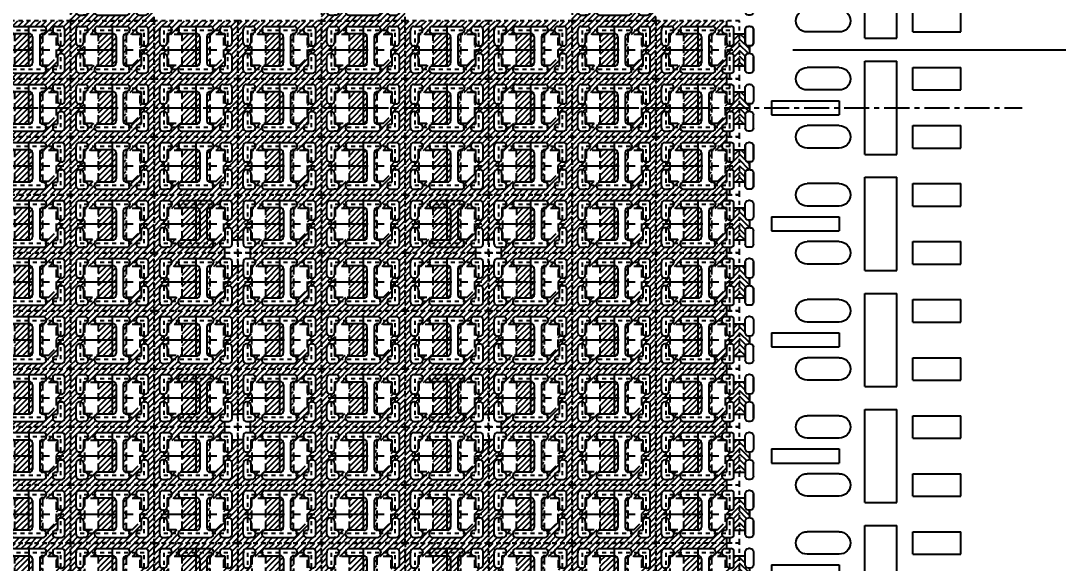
# Model space of a CAD drawing. Extents: x -1061 to -782, y -21 to 162.
# Drawn here: x -984.2 to -958.3, y 72.3 to 85.83 of the extents above; entities that cross this region are included whole.
import ezdxf

# ---------------------------------------------------------------- set-up
doc = ezdxf.new("R2010")
doc.units = 0
doc.header["$LTSCALE"] = 0.5
for name, pattern in [('CENTER', [2, 1.25, -0.25, 0.25, -0.25]), ('HIDDEN', [0.375, 0.25, -0.125]), ('HIDDEN2', [0.1875, 0.125, -0.0625])]:
    doc.linetypes.add(name, pattern=pattern)
for name, color, linetype in [('B', 5, 'Continuous'), ('C', 1, 'CENTER'), ('DIM', 7, 'Continuous'), ('H', 4, 'HIDDEN'), ('hatch', 7, 'CENTER'), ('HATCH O-L', 7, 'HIDDEN2'), ('PACKAGE OL', 51, 'HIDDEN2'), ('圖', 7, 'Continuous')]:
    doc.layers.add(name, color=color, linetype=linetype)
doc.styles.get("Standard").update_dxf_attribs({"font": 'ROMANS.SHX'})
doc.dimstyles.new('DIM 1', dxfattribs={"dimtxt": 1.5, "dimasz": 1.5, "dimexe": 1.5, "dimexo": 1.5, "dimgap": 1.5, "dimtad": 0, "dimtih": 1, "dimtoh": 1, "dimdec": 4, "dimzin": 1, "dimdsep": 46, "dimtxsty": 'STANDARD', "dimcen": 1.5, "dimclrd": 256, "dimclre": 256, "dimclrt": 256, "dimadec": 0, "dimazin": 2, "dimtfac": 1, "dimtdec": 4, "dimtmove": 0, "dimatfit": 3, "dimfxl": 1, "dimarcsym": 0})
doc.dimstyles.new('DIM 1.6', dxfattribs={"dimtxt": 1.5, "dimasz": 1.5, "dimexe": 1.5, "dimexo": 1.5, "dimgap": 1.5, "dimtad": 0, "dimdec": 4, "dimlfac": 0.625, "dimzin": 1, "dimdsep": 46, "dimtxsty": 'STANDARD', "dimcen": 1.5, "dimclrd": 256, "dimclre": 256, "dimclrt": 256, "dimadec": 0, "dimazin": 2, "dimtfac": 1, "dimtdec": 4, "dimtmove": 0, "dimatfit": 3, "dimfxl": 1, "dimarcsym": 0})

# ---------------------------------------------------------------- blocks, each defined once
blk = doc.blocks.new('DFN1006-2L VER BAR')
at = {"layer": 'hatch'}
h = blk.add_hatch(dxfattribs=at)
h.set_pattern_fill('ANSI31', color=256, scale=0.02)
h.set_pattern_definition([(45, (1371.827285, -129.640526), (-0.0449012806, 0.0449012806), [])])
h.paths.add_polyline_path([(2.455, 0.53), (2.367, 0.53), (2.367, 0.389, -0.414214), (2.317, 0.339), (2.302, 0.339), (2.302, 0.219), (2.317, 0.219, -0.414214), (2.367, 0.169), (2.367, 0.028), (2.455, 0.028)])
h.paths.add_polyline_path([(2.455, -0.375), (2.367, -0.375), (2.367, -0.516, -0.414214), (2.317, -0.566), (2.302, -0.566), (2.302, -0.686), (2.317, -0.686, -0.414214), (2.367, -0.736), (2.367, -0.877), (2.455, -0.877)])
h.paths.add_polyline_path([(2.455, -1.28), (2.367, -1.28), (2.367, -1.421, -0.414214), (2.317, -1.471), (2.302, -1.471), (2.302, -1.591), (2.317, -1.591, -0.414214), (2.367, -1.641), (2.367, -1.781), (2.455, -1.781)])
at = {"layer": 'B'}
for p, q in [((2.237, 0.594), (2.237, 0.389)), ((2.287, 0.644), (2.317, 0.644)), ((2.367, 0.594), (2.367, 0.389)), ((2.287, 0.339), (2.317, 0.339)), ((2.302, 0.279), (2.302, 0.339)), ((2.237, 0.169), (2.237, -0.036)), ((2.287, 0.219), (2.317, 0.219)), ((2.367, 0.169), (2.367, -0.036)), ((-0.25, 0.002), (-1, 0.002)), ((-1, -0.348), (-1, 0.002)), ((-0.25, -0.348), (-0.25, 0.002)), ((0, -1.352), (0, 0.1)), ((0.5, 0.1), (0, 0.1)), ((0.5, -1.352), (0.5, 0.1)), ((0.9, 0.002), (1.4, 0.002)), ((2.287, -0.086), (2.317, -0.086)), ((2.237, -0.311), (2.237, -0.516)), ((2.287, -0.261), (2.317, -0.261)), ((2.367, -0.516), (2.367, -0.311)), ((-0.25, -0.348), (-1, -0.348)), ((0.9, -0.348), (1.4, -0.348)), ((1.955, -0.516), (0.9, -0.516)), ((0.9, -0.516), (0.9, -0.736)), ((1.955, -0.516), (1.955, -0.736)), ((2.287, -0.566), (2.317, -0.566)), ((1.955, -0.736), (0.9, -0.736)), ((2.237, -0.941), (2.237, -0.736)), ((2.287, -0.686), (2.317, -0.686)), ((2.367, -0.736), (2.367, -0.941)), ((-1, -1.253), (-1, -0.903)), ((-0.25, -0.903), (-1, -0.903)), ((-0.25, -1.253), (-0.25, -0.903)), ((0.9, -0.903), (1.4, -0.903)), ((2.287, -0.991), (2.317, -0.991)), ((-0.25, -1.253), (-1, -1.253)), ((0.9, -1.253), (1.4, -1.253)), ((2.237, -1.421), (2.237, -1.216)), ((2.287, -1.166), (2.317, -1.166)), ((2.367, -1.421), (2.367, -1.216)), ((0.5, -1.352), (0, -1.352)), ((2.287, -1.471), (2.317, -1.471)), ((2.287, -1.591), (2.317, -1.591)), ((2.237, -1.846), (2.237, -1.641)), ((2.367, -1.846), (2.367, -1.641)), ((2.287, -1.896), (2.317, -1.896))]:
    blk.add_line(p, q, dxfattribs=at)
for centre, radius, start, end in [((2.287, 0.594), 0.05, 90, 180), ((2.317, 0.594), 0.05, 0, 90), ((2.317, 0.594), 0.05, 0, 90), ((2.287, 0.389), 0.05, 180, 270), ((2.317, 0.389), 0.05, 270, 0), ((2.287, 0.169), 0.05, 90, 180), ((2.317, 0.169), 0.05, 0, 90), ((0.9, -0.173), 0.175, 90, 270), ((1.4, -0.173), 0.175, 270, 90), ((2.287, -0.036), 0.05, 180, 270), ((2.317, -0.036), 0.05, 270, 0), ((2.287, -0.311), 0.05, 90, 180), ((2.317, -0.311), 0.05, 0, 90), ((2.287, -0.516), 0.05, 180, 270), ((2.317, -0.516), 0.05, 270, 0), ((2.287, -0.736), 0.05, 90, 180), ((2.317, -0.736), 0.05, 0, 90), ((0.9, -1.078), 0.175, 90, 270), ((1.4, -1.078), 0.175, 270, 90), ((2.287, -0.941), 0.05, 180, 270), ((2.317, -0.941), 0.05, 270, 0), ((2.287, -1.216), 0.05, 90, 180), ((2.317, -1.216), 0.05, 0, 90), ((2.287, -1.421), 0.05, 180, 270), ((2.317, -1.421), 0.05, 270, 0), ((2.287, -1.641), 0.05, 90, 180), ((2.317, -1.641), 0.05, 0, 90), ((2.287, -1.846), 0.05, 180, 270), ((2.317, -1.846), 0.05, 270, 0), ((2.317, -1.846), 0.05, 270, 0)]:
    blk.add_arc(centre, radius, start, end, dxfattribs=at)
at = {"layer": 'H'}
for p, q in [((2.455, 0.53), (2.367, 0.53)), ((2.302, 0.339), (2.302, 0.219)), ((2.455, 0.028), (2.367, 0.028)), ((2.455, -0.375), (2.367, -0.375)), ((2.302, -0.566), (2.302, -0.686)), ((2.455, -0.877), (2.367, -0.877)), ((2.455, -1.28), (2.367, -1.28)), ((2.302, -1.471), (2.302, -1.591)), ((2.455, -1.781), (2.367, -1.781))]:
    blk.add_line(p, q, dxfattribs=at)
blk = doc.blocks.new('*D9')
at = {"layer": 'Defpoints', "color": 0, "transparency": 16777216}
for p in [(390.417, -825.986), (437.138, -825.986), (450.417, -825.986)]:
    blk.add_point(p, dxfattribs=at)
at = {"layer": 'DIM', "lineweight": -2, "transparency": 16777216}
blk.add_line((438.638, -825.986), (450.417, -825.986), dxfattribs=at)
at = {"layer": 'DIM', "transparency": 16777216, "insert": (455.631, -825.986), "char_height": 1.5, "attachment_point": 5}
blk.add_mtext('0.0000', dxfattribs=at)
blk = doc.blocks.new('*D10')
at = {"layer": 'Defpoints', "color": 0, "transparency": 16777216}
for p in [(435.598, -771.586), (449.574, -771.586), (390.417, -825.986)]:
    blk.add_point(p, dxfattribs=at)
at = {"layer": 'DIM', "lineweight": -2, "transparency": 16777216}
blk.add_line((437.098, -771.586), (449.574, -771.586), dxfattribs=at)
at = {"layer": 'DIM', "transparency": 16777216, "insert": (455.503, -771.586), "char_height": 1.5, "attachment_point": 5}
blk.add_mtext('34.0000', dxfattribs=at)
blk = doc.blocks.new('*D11')
at = {"layer": 'Defpoints', "color": 0, "transparency": 16777216}
for p in [(435.598, -757.618), (435.598, -771.586), (390.417, -825.986)]:
    blk.add_point(p, dxfattribs=at)
at = {"layer": 'DIM', "lineweight": -2, "transparency": 16777216}
blk.add_line((435.598, -770.086), (435.598, -757.618), dxfattribs=at)
at = {"layer": 'DIM', "transparency": 16777216, "insert": (435.598, -751.689), "char_height": 1.5, "attachment_point": 5, "rotation": 90}
blk.add_mtext('28.2380', dxfattribs=at)
blk = doc.blocks.new('DFN1006-2L PACKAGE')
at = {"layer": 'hatch'}
h = blk.add_hatch(dxfattribs=at)
h.set_pattern_fill('ANSI31', color=256, scale=0.02)
h.set_pattern_definition([(45, (528.53349, -41.65396), (-0.0449012806, 0.0449012806), [])])
h.paths.add_polyline_path([(1.205, 0.102), (-0.1, 0.102), (-0.1, -0.803), (1.205, -0.803)])
h.paths.add_polyline_path([(0.037, -0.411), (0.053, -0.411, -0.414214), (0.103, -0.461), (0.103, -0.605), (0.127, -0.605, -0.414214), (0.177, -0.655), (0.177, -0.666, -0.414214), (0.127, -0.716), (0.1, -0.716), (0.037, -0.716, -0.414214), (-0.013, -0.666), (-0.013, -0.461, -0.414214)], flags=16)
h.paths.add_polyline_path([(-0.013, -0.241), (-0.013, -0.036, -0.414214), (0.037, 0.014), (0.127, 0.014, -0.414214), (0.177, -0.036), (0.177, -0.047, -0.414214), (0.127, -0.097), (0.103, -0.097), (0.103, -0.241, -0.414214), (0.053, -0.291), (0.037, -0.291, -0.414214)], flags=16)
h.paths.add_polyline_path([(0.117, -0.111), (0.337, -0.111), (0.337, -0.591), (0.117, -0.591)], flags=16)
h.paths.add_polyline_path([(0.327, -0.605), (0.561, -0.605, 0.414214), (0.611, -0.555), (0.611, -0.147, 0.414214), (0.561, -0.097), (0.327, -0.097, -0.414214), (0.277, -0.047), (0.277, -0.036, -0.414214), (0.327, 0.014), (0.777, 0.014, -0.414214), (0.827, -0.036), (0.827, -0.047, -0.414214), (0.777, -0.097), (0.774, -0.097, 0.414214), (0.724, -0.147), (0.724, -0.555, 0.423299), (0.776, -0.605, -0.423025), (0.827, -0.655), (0.827, -0.666, -0.414214), (0.777, -0.716), (0.327, -0.716, -0.414214), (0.277, -0.666), (0.277, -0.655, -0.414214)], flags=16)
h.paths.add_polyline_path([(0.767, -0.111), (0.987, -0.111), (0.987, -0.471), (0.867, -0.591), (0.767, -0.591)], flags=16)
h.paths.add_polyline_path([(0.977, -0.605), (1.001, -0.605), (1.001, -0.461, -0.414214), (1.051, -0.411), (1.067, -0.411, -0.414214), (1.117, -0.461), (1.117, -0.666, -0.414214), (1.067, -0.716), (1.005, -0.716), (0.977, -0.716, -0.414214), (0.927, -0.666), (0.927, -0.655, -0.414214)], flags=16)
h.paths.add_polyline_path([(0.927, -0.047), (0.927, -0.036, -0.414214), (0.977, 0.014), (1.067, 0.014, -0.414214), (1.117, -0.036), (1.117, -0.241, -0.414214), (1.067, -0.291), (1.051, -0.291, -0.414214), (1.001, -0.241), (1.001, -0.097), (0.977, -0.097, -0.414214)], flags=16)
at = {"layer": 'B'}
for p, q in [((0.037, 0.014), (0.127, 0.014)), ((0.327, 0.014), (0.777, 0.014)), ((0.977, 0.014), (1.067, 0.014)), ((-0.013, -0.241), (-0.013, -0.036)), ((-0.013, -0.036), (-0.013, -0.05)), ((0.103, -0.097), (0.103, -0.241)), ((0.103, -0.097), (0.127, -0.097)), ((0.177, -0.036), (0.177, -0.047)), ((0.277, -0.036), (0.277, -0.047)), ((0.327, -0.097), (0.561, -0.097)), ((0.611, -0.147), (0.611, -0.555)), ((0.724, -0.147), (0.724, -0.555)), ((0.774, -0.097), (0.777, -0.097)), ((0.827, -0.036), (0.827, -0.047)), ((0.927, -0.036), (0.927, -0.047)), ((0.977, -0.097), (1.001, -0.097)), ((1.001, -0.097), (1.001, -0.241)), ((1.117, -0.241), (1.117, -0.036)), ((0.053, -0.291), (0.037, -0.291)), ((0.052, -0.291), (0.052, -0.291)), ((1.051, -0.291), (1.067, -0.291)), ((1.052, -0.291), (1.052, -0.291)), ((-0.013, -0.666), (-0.013, -0.461)), ((0.053, -0.411), (0.037, -0.411)), ((0.052, -0.411), (0.052, -0.411)), ((0.103, -0.461), (0.103, -0.605)), ((1.001, -0.461), (1.001, -0.605)), ((1.051, -0.411), (1.067, -0.411)), ((1.052, -0.411), (1.052, -0.411)), ((1.117, -0.666), (1.117, -0.461)), ((0.127, -0.605), (0.103, -0.605)), ((0.561, -0.605), (0.327, -0.605)), ((0.774, -0.605), (0.777, -0.605)), ((0.977, -0.605), (1.001, -0.605)), ((0.037, -0.716), (0.1, -0.716)), ((0.127, -0.716), (0.1, -0.716)), ((0.177, -0.655), (0.177, -0.666)), ((0.277, -0.655), (0.277, -0.666)), ((0.327, -0.716), (0.777, -0.716)), ((0.827, -0.655), (0.827, -0.666)), ((0.927, -0.655), (0.927, -0.666)), ((0.977, -0.716), (1.005, -0.716)), ((1.005, -0.716), (1.067, -0.716))]:
    blk.add_line(p, q, dxfattribs=at)
for centre, start, end in [((0.037, -0.036), 90, 180), ((0.127, -0.036), 0, 90), ((0.327, -0.036), 90, 180), ((0.777, -0.036), 0, 90), ((0.977, -0.036), 90, 180), ((1.067, -0.036), 0, 90), ((0.127, -0.047), 270, 0), ((0.327, -0.047), 180, 270), ((0.561, -0.147), 0, 90), ((0.774, -0.147), 90, 180), ((0.777, -0.047), 270, 0), ((0.977, -0.047), 180, 270), ((0.037, -0.241), 180, 270), ((0.053, -0.241), 270, 0), ((1.051, -0.241), 180, 270), ((1.067, -0.241), 270, 0), ((0.037, -0.461), 90, 180), ((0.053, -0.461), 0, 90), ((1.051, -0.461), 90, 180), ((1.067, -0.461), 0, 90), ((0.127, -0.655), 0, 90), ((0.327, -0.655), 90, 180), ((0.561, -0.555), 270, 0), ((0.774, -0.555), 180, 270), ((0.777, -0.655), 0, 90), ((0.977, -0.655), 90, 180), ((0.037, -0.666), 180, 270), ((0.127, -0.666), 270, 0), ((0.327, -0.666), 180, 270), ((0.777, -0.666), 270, 0), ((0.977, -0.666), 180, 270), ((1.067, -0.666), 270, 0)]:
    blk.add_arc(centre, 0.05, start, end, dxfattribs=at)
at = {"layer": 'C'}
for p, q in [((0.552, 0.029), (0.552, -0.731)), ((0.005, -0.351), (1.1, -0.351))]:
    blk.add_line(p, q, dxfattribs=at)
at = {"layer": 'H'}
for points in [[(0.337, -0.591), (0.337, -0.111), (0.117, -0.111), (0.117, -0.591)], [(0.867, -0.591), (0.987, -0.471), (0.987, -0.111), (0.767, -0.111), (0.767, -0.591)]]:
    blk.add_lwpolyline(points, close=True, dxfattribs=at)
at = {"layer": 'HATCH O-L'}
blk.add_lwpolyline([(-0.1, 0.102), (-0.1, -0.803), (1.205, -0.803), (1.205, 0.102), (-0.1, 0.102)], dxfattribs=at)
at = {"layer": 'PACKAGE OL'}
blk.add_lwpolyline([(1.052, -0.651), (1.052, -0.051), (0.052, -0.051), (0.052, -0.651)], close=True, dxfattribs=at)
blk = doc.blocks.new('2 L-SIDE CROSS REF')
at = {"layer": 'hatch'}
h = blk.add_hatch(dxfattribs=at)
h.set_pattern_fill('ANSI31', color=256, scale=0.02)
h.set_pattern_definition([(45, (579.96456, -36.8985), (-0.0449012806, 0.0449012806), [])])
h.paths.add_polyline_path([(-0.515, -0.06), (-0.499, -0.06, -0.414214), (-0.449, -0.11), (-0.449, -0.254), (-0.425, -0.254, -0.414214), (-0.375, -0.304), (-0.375, -0.315, -0.414214), (-0.425, -0.365), (-0.452, -0.365), (-0.515, -0.365, -0.414214), (-0.565, -0.315), (-0.565, -0.11, -0.414214)], flags=16)
h.paths.add_polyline_path([(-0.565, 0.11), (-0.565, 0.315, -0.414214), (-0.515, 0.365), (-0.425, 0.365, -0.414214), (-0.375, 0.315), (-0.375, 0.304, -0.414214), (-0.425, 0.254), (-0.449, 0.254), (-0.449, 0.11, -0.414214), (-0.499, 0.06), (-0.515, 0.06, -0.414214)], flags=16)
h.paths.add_polyline_path([(-0.435, 0.24), (-0.215, 0.24), (-0.215, -0.24), (-0.435, -0.24)], flags=16)
h.paths.add_polyline_path([(-0.225, -0.254), (0.009, -0.254, 0.414214), (0.059, -0.204), (0.059, 0.204, 0.414214), (0.009, 0.254), (-0.225, 0.254, -0.414214), (-0.275, 0.304), (-0.275, 0.315, -0.414214), (-0.225, 0.365), (0.225, 0.365, -0.414214), (0.275, 0.315), (0.275, 0.304, -0.414214), (0.225, 0.254), (0.222, 0.254, 0.414214), (0.172, 0.204), (0.172, -0.204, 0.423299), (0.224, -0.254, -0.423025), (0.275, -0.304), (0.275, -0.315, -0.414214), (0.225, -0.365), (-0.225, -0.365, -0.414214), (-0.275, -0.315), (-0.275, -0.304, -0.414214)], flags=16)
h.paths.add_polyline_path([(0.215, 0.24), (0.435, 0.24), (0.435, -0.12), (0.315, -0.24), (0.215, -0.24)], flags=16)
h.paths.add_polyline_path([(0.425, -0.254), (0.449, -0.254), (0.449, -0.11, -0.414214), (0.499, -0.06), (0.515, -0.06, -0.414214), (0.565, -0.11), (0.565, -0.315, -0.414214), (0.515, -0.365), (0.452, -0.365), (0.425, -0.365, -0.414214), (0.375, -0.315), (0.375, -0.304, -0.414214)], flags=16)
h.paths.add_polyline_path([(0.452, -0.452), (0.452, -0.365), (0.515, -0.365, 0.414214), (0.565, -0.315), (0.565, -0.251), (0.652, -0.251), (0.652, 0.251), (0.565, 0.251), (0.565, 0.11, -0.414214), (0.515, 0.06), (0.499, 0.06, -0.414214), (0.449, 0.11), (0.449, 0.254), (0.425, 0.254, -0.414214), (0.375, 0.304), (0.375, 0.315, -0.414214), (0.425, 0.365), (0.452, 0.365), (0.452, 0.452), (-0.652, 0.452), (-0.652, -0.452)])
at = {"layer": 'B'}
for p, q in [((-0.515, 0.365), (-0.425, 0.365)), ((-0.225, 0.365), (0.225, 0.365)), ((0.425, 0.365), (0.515, 0.365)), ((-0.565, 0.11), (-0.565, 0.315)), ((-0.565, 0.315), (-0.565, 0.301)), ((-0.449, 0.254), (-0.449, 0.11)), ((-0.449, 0.254), (-0.425, 0.254)), ((-0.375, 0.315), (-0.375, 0.304)), ((-0.275, 0.315), (-0.275, 0.304)), ((-0.225, 0.254), (0.009, 0.254)), ((0.059, 0.204), (0.059, -0.204)), ((0.172, 0.204), (0.172, -0.204)), ((0.222, 0.254), (0.225, 0.254)), ((0.275, 0.315), (0.275, 0.304)), ((0.375, 0.315), (0.375, 0.304)), ((0.425, 0.254), (0.449, 0.254)), ((0.449, 0.254), (0.449, 0.11)), ((0.565, 0.11), (0.565, 0.315)), ((-0.499, 0.06), (-0.515, 0.06)), ((-0.5, 0.06), (-0.5, 0.06)), ((0.499, 0.06), (0.515, 0.06)), ((0.5, 0.06), (0.5, 0.06)), ((-0.565, -0.315), (-0.565, -0.11)), ((-0.499, -0.06), (-0.515, -0.06)), ((-0.5, -0.06), (-0.5, -0.06)), ((-0.449, -0.11), (-0.449, -0.254)), ((0.449, -0.11), (0.449, -0.254)), ((0.499, -0.06), (0.515, -0.06)), ((0.5, -0.06), (0.5, -0.06)), ((0.565, -0.315), (0.565, -0.11)), ((-0.425, -0.254), (-0.449, -0.254)), ((-0.375, -0.304), (-0.375, -0.315)), ((-0.275, -0.304), (-0.275, -0.315)), ((0.009, -0.254), (-0.225, -0.254)), ((0.222, -0.254), (0.225, -0.254)), ((0.275, -0.304), (0.275, -0.315)), ((0.375, -0.304), (0.375, -0.315)), ((0.425, -0.254), (0.449, -0.254)), ((-0.515, -0.365), (-0.452, -0.365)), ((-0.425, -0.365), (-0.452, -0.365)), ((-0.225, -0.365), (0.225, -0.365)), ((0.425, -0.365), (0.452, -0.365)), ((0.452, -0.365), (0.515, -0.365))]:
    blk.add_line(p, q, dxfattribs=at)
for centre, start, end in [((-0.515, 0.315), 90, 180), ((-0.425, 0.315), 0, 90), ((-0.225, 0.315), 90, 180), ((0.225, 0.315), 0, 90), ((0.425, 0.315), 90, 180), ((0.515, 0.315), 0, 90), ((-0.425, 0.304), 270, 0), ((-0.225, 0.304), 180, 270), ((0.009, 0.204), 0, 90), ((0.222, 0.204), 90, 180), ((0.225, 0.304), 270, 0), ((0.425, 0.304), 180, 270), ((-0.515, 0.11), 180, 270), ((-0.499, 0.11), 270, 0), ((0.499, 0.11), 180, 270), ((0.515, 0.11), 270, 0), ((-0.515, -0.11), 90, 180), ((-0.499, -0.11), 0, 90), ((0.499, -0.11), 90, 180), ((0.515, -0.11), 0, 90), ((-0.515, -0.315), 180, 270), ((-0.425, -0.304), 0, 90), ((-0.425, -0.315), 270, 0), ((-0.225, -0.304), 90, 180), ((-0.225, -0.315), 180, 270), ((0.009, -0.204), 270, 0), ((0.222, -0.204), 180, 270), ((0.225, -0.304), 0, 90), ((0.225, -0.315), 270, 0), ((0.425, -0.304), 90, 180), ((0.425, -0.315), 180, 270), ((0.515, -0.315), 270, 0)]:
    blk.add_arc(centre, 0.05, start, end, dxfattribs=at)
at = {"layer": 'C'}
for p, q in [((0, 0.38), (0, -0.38)), ((-0.548, 0), (0.548, 0))]:
    blk.add_line(p, q, dxfattribs=at)
at = {"layer": 'H', "color": 6}
for p, q in [((0.452, 0.365), (0.452, 0.452)), ((0.565, 0.251), (0.652, 0.251)), ((0.565, -0.251), (0.652, -0.251)), ((0.452, -0.452), (0.452, -0.365))]:
    blk.add_line(p, q, dxfattribs=at)
at = {"layer": 'H'}
for points in [[(-0.215, -0.24), (-0.215, 0.24), (-0.435, 0.24), (-0.435, -0.24)], [(0.315, -0.24), (0.435, -0.12), (0.435, 0.24), (0.215, 0.24), (0.215, -0.24)]]:
    blk.add_lwpolyline(points, close=True, dxfattribs=at)
at = {"layer": 'HATCH O-L'}
blk.add_lwpolyline([(-0.652, 0.452), (-0.652, -0.452), (0.652, -0.452), (0.652, 0.452), (-0.652, 0.452)], dxfattribs=at)
at = {"layer": 'PACKAGE OL'}
blk.add_lwpolyline([(0.5, -0.3), (0.5, 0.3), (-0.5, 0.3), (-0.5, -0.3)], close=True, dxfattribs=at)
blk = doc.blocks.new('LOWER CROSS REF')
at = {"layer": 'hatch'}
h = blk.add_hatch(dxfattribs=at)
h.set_pattern_fill('ANSI31', color=256, scale=0.02)
h.set_pattern_definition([(45, (581.53627, -39.14559), (-0.0449012806, 0.0449012806), [])])
h.paths.add_polyline_path([(0.652, -0.452), (0.652, 0.452), (-0.652, 0.452), (-0.652, -0.251), (-0.565, -0.251), (-0.565, -0.11, -0.414214), (-0.515, -0.06), (-0.499, -0.06, -0.414214), (-0.449, -0.11), (-0.449, -0.254), (-0.425, -0.254, -0.414214), (-0.375, -0.304), (-0.375, -0.315, -0.414214), (-0.425, -0.365), (-0.452, -0.365), (-0.452, -0.452)])
h.paths.add_polyline_path([(-0.275, -0.315), (-0.275, -0.304, -0.414214), (-0.225, -0.254), (0.009, -0.254, 0.414214), (0.059, -0.204), (0.059, 0.204, 0.414214), (0.009, 0.254), (-0.225, 0.254, -0.414214), (-0.275, 0.304), (-0.275, 0.315, -0.414214), (-0.225, 0.365), (0.225, 0.365, -0.414214), (0.275, 0.315), (0.275, 0.304, -0.414214), (0.225, 0.254), (0.222, 0.254, 0.414214), (0.172, 0.204), (0.172, -0.204, 0.414214), (0.222, -0.254), (0.225, -0.254, -0.414214), (0.275, -0.304), (0.275, -0.315, -0.414214), (0.225, -0.365), (-0.225, -0.365, -0.414214)], flags=16)
h.paths.add_polyline_path([(-0.435, -0.24), (-0.435, 0.24), (-0.215, 0.24), (-0.215, -0.24)], flags=16)
h.paths.add_polyline_path([(-0.499, 0.06), (-0.515, 0.06, -0.414214), (-0.565, 0.11), (-0.565, 0.315, -0.414214), (-0.515, 0.365), (-0.425, 0.365, -0.414214), (-0.375, 0.315), (-0.375, 0.304, -0.414214), (-0.425, 0.254), (-0.449, 0.254), (-0.449, 0.11, -0.414214)], flags=16)
h.paths.add_polyline_path([(0.215, -0.24), (0.215, 0.24), (0.435, 0.24), (0.435, -0.12), (0.315, -0.24)], flags=16)
h.paths.add_polyline_path([(0.375, -0.315), (0.375, -0.304, -0.414214), (0.425, -0.254), (0.449, -0.254), (0.449, -0.11, -0.414214), (0.499, -0.06), (0.515, -0.06, -0.414214), (0.565, -0.11), (0.565, -0.315, -0.414214), (0.515, -0.365), (0.452, -0.365), (0.425, -0.365, -0.414214)], flags=16)
h.paths.add_polyline_path([(0.449, 0.11), (0.449, 0.254), (0.425, 0.254, -0.414214), (0.375, 0.304), (0.375, 0.315, -0.414214), (0.425, 0.365), (0.515, 0.365, -0.414214), (0.565, 0.315), (0.565, 0.11, -0.414214), (0.515, 0.06), (0.499, 0.06, -0.414214)], flags=16)
at = {"layer": 'B'}
for p, q in [((-0.515, 0.365), (-0.425, 0.365)), ((-0.225, 0.365), (0.225, 0.365)), ((0.425, 0.365), (0.515, 0.365)), ((-0.565, 0.11), (-0.565, 0.315)), ((-0.565, 0.315), (-0.565, 0.301)), ((-0.449, 0.254), (-0.449, 0.11)), ((-0.449, 0.254), (-0.425, 0.254)), ((-0.375, 0.315), (-0.375, 0.304)), ((-0.275, 0.315), (-0.275, 0.304)), ((-0.225, 0.254), (0.009, 0.254)), ((0.059, 0.204), (0.059, -0.204)), ((0.172, 0.204), (0.172, -0.204)), ((0.222, 0.254), (0.225, 0.254)), ((0.275, 0.315), (0.275, 0.304)), ((0.375, 0.315), (0.375, 0.304)), ((0.425, 0.254), (0.449, 0.254)), ((0.449, 0.254), (0.449, 0.11)), ((0.565, 0.11), (0.565, 0.315)), ((-0.499, 0.06), (-0.515, 0.06)), ((-0.5, 0.06), (-0.5, 0.06)), ((0.499, 0.06), (0.515, 0.06)), ((0.5, 0.06), (0.5, 0.06)), ((-0.565, -0.315), (-0.565, -0.11)), ((-0.499, -0.06), (-0.515, -0.06)), ((-0.5, -0.06), (-0.5, -0.06)), ((-0.449, -0.11), (-0.449, -0.254)), ((0.449, -0.11), (0.449, -0.254)), ((0.499, -0.06), (0.515, -0.06)), ((0.5, -0.06), (0.5, -0.06)), ((0.565, -0.315), (0.565, -0.11)), ((-0.425, -0.254), (-0.449, -0.254)), ((-0.375, -0.304), (-0.375, -0.315)), ((-0.275, -0.304), (-0.275, -0.315)), ((0.009, -0.254), (-0.225, -0.254)), ((0.222, -0.254), (0.225, -0.254)), ((0.275, -0.304), (0.275, -0.315)), ((0.375, -0.304), (0.375, -0.315)), ((0.425, -0.254), (0.449, -0.254)), ((-0.515, -0.365), (-0.452, -0.365)), ((-0.425, -0.365), (-0.452, -0.365)), ((-0.225, -0.365), (0.225, -0.365)), ((0.425, -0.365), (0.452, -0.365)), ((0.452, -0.365), (0.515, -0.365))]:
    blk.add_line(p, q, dxfattribs=at)
for centre, start, end in [((-0.515, 0.315), 90, 180), ((-0.425, 0.315), 0, 90), ((-0.225, 0.315), 90, 180), ((0.225, 0.315), 0, 90), ((0.425, 0.315), 90, 180), ((0.515, 0.315), 0, 90), ((-0.425, 0.304), 270, 0), ((-0.225, 0.304), 180, 270), ((0.009, 0.204), 0, 90), ((0.222, 0.204), 90, 180), ((0.225, 0.304), 270, 0), ((0.425, 0.304), 180, 270), ((-0.515, 0.11), 180, 270), ((-0.499, 0.11), 270, 0), ((0.499, 0.11), 180, 270), ((0.515, 0.11), 270, 0), ((-0.515, -0.11), 90, 180), ((-0.499, -0.11), 0, 90), ((0.499, -0.11), 90, 180), ((0.515, -0.11), 0, 90), ((-0.515, -0.315), 180, 270), ((-0.425, -0.304), 0, 90), ((-0.425, -0.315), 270, 0), ((-0.225, -0.304), 90, 180), ((-0.225, -0.315), 180, 270), ((0.009, -0.204), 270, 0), ((0.222, -0.204), 180, 270), ((0.225, -0.304), 0, 90), ((0.225, -0.315), 270, 0), ((0.425, -0.304), 90, 180), ((0.425, -0.315), 180, 270), ((0.515, -0.315), 270, 0)]:
    blk.add_arc(centre, 0.05, start, end, dxfattribs=at)
at = {"layer": 'C'}
for p, q in [((0, 0.38), (0, -0.38)), ((-0.548, 0), (0.548, 0))]:
    blk.add_line(p, q, dxfattribs=at)
at = {"layer": 'H', "color": 6}
for p, q in [((-0.565, -0.251), (-0.652, -0.251)), ((-0.452, -0.452), (-0.452, -0.365))]:
    blk.add_line(p, q, dxfattribs=at)
at = {"layer": 'H'}
for points in [[(-0.215, -0.24), (-0.215, 0.24), (-0.435, 0.24), (-0.435, -0.24)], [(0.315, -0.24), (0.435, -0.12), (0.435, 0.24), (0.215, 0.24), (0.215, -0.24)]]:
    blk.add_lwpolyline(points, close=True, dxfattribs=at)
at = {"layer": 'HATCH O-L'}
blk.add_lwpolyline([(-0.652, 0.452), (-0.652, -0.452), (0.652, -0.452), (0.652, 0.452), (-0.652, 0.452)], dxfattribs=at)
at = {"layer": 'PACKAGE OL'}
blk.add_lwpolyline([(0.5, -0.3), (0.5, 0.3), (-0.5, 0.3), (-0.5, -0.3)], close=True, dxfattribs=at)
blk = doc.blocks.new('UPPER LEFT CROSS')
at = {"layer": 'hatch'}
h = blk.add_hatch(dxfattribs=at)
h.set_pattern_fill('ANSI31', color=256, scale=0.02)
h.set_pattern_definition([(45, (581.53627, -40.20884), (-0.0449012806, 0.0449012806), [])])
h.paths.add_polyline_path([(-0.452, 0.452), (-0.452, 0.365), (-0.425, 0.365, -0.414214), (-0.375, 0.315), (-0.375, 0.304, -0.414214), (-0.425, 0.254), (-0.449, 0.254), (-0.449, 0.11, -0.414214), (-0.499, 0.06), (-0.515, 0.06, -0.414214), (-0.565, 0.11), (-0.565, 0.251), (-0.652, 0.251), (-0.652, -0.452), (0.652, -0.452), (0.652, 0.452)])
h.paths.add_polyline_path([(-0.225, 0.365), (0.225, 0.365, -0.414214), (0.275, 0.315), (0.275, 0.304, -0.414214), (0.225, 0.254), (0.222, 0.254, 0.414214), (0.172, 0.204), (0.172, -0.204, 0.423299), (0.224, -0.254, -0.423025), (0.275, -0.304), (0.275, -0.315, -0.414214), (0.225, -0.365), (-0.225, -0.365, -0.414214), (-0.275, -0.315), (-0.275, -0.304, -0.414214), (-0.225, -0.254), (0.009, -0.254, 0.414214), (0.059, -0.204), (0.059, 0.204, 0.414214), (0.009, 0.254), (-0.225, 0.254, -0.414214), (-0.275, 0.304), (-0.275, 0.315, -0.414214)], flags=16)
h.paths.add_polyline_path([(-0.215, 0.24), (-0.215, -0.24), (-0.435, -0.24), (-0.435, 0.24)], flags=16)
h.paths.add_polyline_path([(-0.449, -0.11), (-0.449, -0.254), (-0.425, -0.254, -0.414214), (-0.375, -0.304), (-0.375, -0.315, -0.414214), (-0.425, -0.365), (-0.452, -0.365), (-0.515, -0.365, -0.414214), (-0.565, -0.315), (-0.565, -0.11, -0.414214), (-0.515, -0.06), (-0.499, -0.06, -0.414214)], flags=16)
h.paths.add_polyline_path([(0.215, 0.24), (0.435, 0.24), (0.435, -0.12), (0.315, -0.24), (0.215, -0.24)], flags=16)
h.paths.add_polyline_path([(0.425, 0.365), (0.515, 0.365, -0.414214), (0.565, 0.315), (0.565, 0.11, -0.414214), (0.515, 0.06), (0.499, 0.06, -0.414214), (0.449, 0.11), (0.449, 0.254), (0.425, 0.254, -0.414214), (0.375, 0.304), (0.375, 0.315, -0.414214)], flags=16)
h.paths.add_polyline_path([(0.499, -0.06), (0.515, -0.06, -0.414214), (0.565, -0.11), (0.565, -0.315, -0.414214), (0.515, -0.365), (0.452, -0.365), (0.425, -0.365, -0.414214), (0.375, -0.315), (0.375, -0.304, -0.414214), (0.425, -0.254), (0.449, -0.254), (0.449, -0.11, -0.414214)], flags=16)
at = {"layer": 'B'}
for p, q in [((-0.515, 0.365), (-0.425, 0.365)), ((-0.225, 0.365), (0.225, 0.365)), ((0.425, 0.365), (0.515, 0.365)), ((-0.565, 0.11), (-0.565, 0.315)), ((-0.565, 0.315), (-0.565, 0.301)), ((-0.449, 0.254), (-0.449, 0.11)), ((-0.449, 0.254), (-0.425, 0.254)), ((-0.375, 0.315), (-0.375, 0.304)), ((-0.275, 0.315), (-0.275, 0.304)), ((-0.225, 0.254), (0.009, 0.254)), ((0.059, 0.204), (0.059, -0.204)), ((0.172, 0.204), (0.172, -0.204)), ((0.222, 0.254), (0.225, 0.254)), ((0.275, 0.315), (0.275, 0.304)), ((0.375, 0.315), (0.375, 0.304)), ((0.425, 0.254), (0.449, 0.254)), ((0.449, 0.254), (0.449, 0.11)), ((0.565, 0.11), (0.565, 0.315)), ((-0.499, 0.06), (-0.515, 0.06)), ((-0.5, 0.06), (-0.5, 0.06)), ((0.499, 0.06), (0.515, 0.06)), ((0.5, 0.06), (0.5, 0.06)), ((-0.565, -0.315), (-0.565, -0.11)), ((-0.499, -0.06), (-0.515, -0.06)), ((-0.5, -0.06), (-0.5, -0.06)), ((-0.449, -0.11), (-0.449, -0.254)), ((0.449, -0.11), (0.449, -0.254)), ((0.499, -0.06), (0.515, -0.06)), ((0.5, -0.06), (0.5, -0.06)), ((0.565, -0.315), (0.565, -0.11)), ((-0.425, -0.254), (-0.449, -0.254)), ((-0.375, -0.304), (-0.375, -0.315)), ((-0.275, -0.304), (-0.275, -0.315)), ((0.009, -0.254), (-0.225, -0.254)), ((0.222, -0.254), (0.225, -0.254)), ((0.275, -0.304), (0.275, -0.315)), ((0.375, -0.304), (0.375, -0.315)), ((0.425, -0.254), (0.449, -0.254)), ((-0.515, -0.365), (-0.452, -0.365)), ((-0.425, -0.365), (-0.452, -0.365)), ((-0.225, -0.365), (0.225, -0.365)), ((0.425, -0.365), (0.452, -0.365)), ((0.452, -0.365), (0.515, -0.365))]:
    blk.add_line(p, q, dxfattribs=at)
for centre, start, end in [((-0.515, 0.315), 90, 180), ((-0.425, 0.315), 0, 90), ((-0.225, 0.315), 90, 180), ((0.225, 0.315), 0, 90), ((0.425, 0.315), 90, 180), ((0.515, 0.315), 0, 90), ((-0.425, 0.304), 270, 0), ((-0.225, 0.304), 180, 270), ((0.009, 0.204), 0, 90), ((0.222, 0.204), 90, 180), ((0.225, 0.304), 270, 0), ((0.425, 0.304), 180, 270), ((-0.515, 0.11), 180, 270), ((-0.499, 0.11), 270, 0), ((0.499, 0.11), 180, 270), ((0.515, 0.11), 270, 0), ((-0.515, -0.11), 90, 180), ((-0.499, -0.11), 0, 90), ((0.499, -0.11), 90, 180), ((0.515, -0.11), 0, 90), ((-0.515, -0.315), 180, 270), ((-0.425, -0.304), 0, 90), ((-0.425, -0.315), 270, 0), ((-0.225, -0.304), 90, 180), ((-0.225, -0.315), 180, 270), ((0.009, -0.204), 270, 0), ((0.222, -0.204), 180, 270), ((0.225, -0.304), 0, 90), ((0.225, -0.315), 270, 0), ((0.425, -0.304), 90, 180), ((0.425, -0.315), 180, 270), ((0.515, -0.315), 270, 0)]:
    blk.add_arc(centre, 0.05, start, end, dxfattribs=at)
at = {"layer": 'C'}
for p, q in [((0, 0.38), (0, -0.38)), ((-0.548, 0), (0.548, 0))]:
    blk.add_line(p, q, dxfattribs=at)
at = {"layer": 'H', "color": 6}
for p, q in [((-0.452, 0.365), (-0.452, 0.452)), ((-0.565, 0.251), (-0.652, 0.251))]:
    blk.add_line(p, q, dxfattribs=at)
at = {"layer": 'H'}
for points in [[(-0.215, -0.24), (-0.215, 0.24), (-0.435, 0.24), (-0.435, -0.24)], [(0.315, -0.24), (0.435, -0.12), (0.435, 0.24), (0.215, 0.24), (0.215, -0.24)]]:
    blk.add_lwpolyline(points, close=True, dxfattribs=at)
at = {"layer": 'HATCH O-L'}
blk.add_lwpolyline([(-0.652, 0.452), (-0.652, -0.452), (0.652, -0.452), (0.652, 0.452), (-0.652, 0.452)], dxfattribs=at)
at = {"layer": 'PACKAGE OL'}
blk.add_lwpolyline([(0.5, -0.3), (0.5, 0.3), (-0.5, 0.3), (-0.5, -0.3)], close=True, dxfattribs=at)
blk = doc.blocks.new('LOWER LEFT CROSS')
at = {"layer": 'hatch'}
h = blk.add_hatch(dxfattribs=at)
h.set_pattern_fill('ANSI31', color=256, scale=0.02)
h.set_pattern_definition([(45, (581.53627, -39.15142), (-0.0449012806, 0.0449012806), [])])
h.paths.add_polyline_path([(-0.215, -0.24), (-0.435, -0.24), (-0.435, 0.24), (-0.215, 0.24)], flags=16)
h.paths.add_polyline_path([(0.215, 0.24), (0.435, 0.24), (0.435, -0.12), (0.315, -0.24), (0.215, -0.24)], flags=16)
h.paths.add_polyline_path([(-0.425, 0.254), (-0.449, 0.254), (-0.449, 0.11, -0.414214), (-0.499, 0.06), (-0.515, 0.06, -0.414214), (-0.565, 0.11), (-0.565, 0.315, -0.414214), (-0.515, 0.365), (-0.425, 0.365, -0.414214), (-0.375, 0.315), (-0.375, 0.304, -0.414214)], flags=16)
h.paths.add_polyline_path([(-0.449, -0.11), (-0.449, -0.254), (-0.425, -0.254, -0.414214), (-0.375, -0.304), (-0.375, -0.315, -0.414214), (-0.425, -0.365), (-0.452, -0.365), (-0.515, -0.365, -0.414214), (-0.565, -0.315), (-0.565, -0.11, -0.414214), (-0.515, -0.06), (-0.499, -0.06, -0.414214)], flags=16)
h.paths.add_polyline_path([(0.375, 0.304), (0.375, 0.315, -0.414214), (0.425, 0.365), (0.515, 0.365, -0.414214), (0.565, 0.315), (0.565, 0.11, -0.414214), (0.515, 0.06), (0.499, 0.06, -0.414214), (0.449, 0.11), (0.449, 0.254), (0.425, 0.254, -0.414214)], flags=16)
h.paths.add_polyline_path([(0.499, -0.06), (0.515, -0.06, -0.414214), (0.565, -0.11), (0.565, -0.315, -0.414214), (0.515, -0.365), (0.452, -0.365), (0.425, -0.365, -0.414214), (0.375, -0.315), (0.375, -0.304, -0.414214), (0.425, -0.254), (0.449, -0.254), (0.449, -0.11, -0.414214)], flags=16)
h.paths.add_polyline_path([(-0.652, 0.452), (-0.652, -0.452), (0.452, -0.452), (0.452, -0.365), (0.515, -0.365, 0.414214), (0.565, -0.315), (0.565, -0.251), (0.652, -0.251), (0.652, 0.452)])
at = {"layer": 'B'}
for p, q in [((-0.515, 0.365), (-0.425, 0.365)), ((-0.225, 0.365), (0.225, 0.365)), ((0.425, 0.365), (0.515, 0.365)), ((-0.565, 0.11), (-0.565, 0.315)), ((-0.565, 0.315), (-0.565, 0.301)), ((-0.449, 0.254), (-0.449, 0.11)), ((-0.449, 0.254), (-0.425, 0.254)), ((-0.375, 0.315), (-0.375, 0.304)), ((-0.275, 0.315), (-0.275, 0.304)), ((-0.225, 0.254), (0.009, 0.254)), ((0.059, 0.204), (0.059, -0.204)), ((0.172, 0.204), (0.172, -0.204)), ((0.222, 0.254), (0.225, 0.254)), ((0.275, 0.315), (0.275, 0.304)), ((0.375, 0.315), (0.375, 0.304)), ((0.425, 0.254), (0.449, 0.254)), ((0.449, 0.254), (0.449, 0.11)), ((0.565, 0.11), (0.565, 0.315)), ((-0.499, 0.06), (-0.515, 0.06)), ((-0.5, 0.06), (-0.5, 0.06)), ((0.499, 0.06), (0.515, 0.06)), ((0.5, 0.06), (0.5, 0.06)), ((-0.565, -0.315), (-0.565, -0.11)), ((-0.499, -0.06), (-0.515, -0.06)), ((-0.5, -0.06), (-0.5, -0.06)), ((-0.449, -0.11), (-0.449, -0.254)), ((0.449, -0.11), (0.449, -0.254)), ((0.499, -0.06), (0.515, -0.06)), ((0.5, -0.06), (0.5, -0.06)), ((0.565, -0.315), (0.565, -0.11)), ((-0.425, -0.254), (-0.449, -0.254)), ((-0.375, -0.304), (-0.375, -0.315)), ((-0.275, -0.304), (-0.275, -0.315)), ((0.009, -0.254), (-0.225, -0.254)), ((0.222, -0.254), (0.225, -0.254)), ((0.275, -0.304), (0.275, -0.315)), ((0.375, -0.304), (0.375, -0.315)), ((0.425, -0.254), (0.449, -0.254)), ((-0.515, -0.365), (-0.452, -0.365)), ((-0.425, -0.365), (-0.452, -0.365)), ((-0.225, -0.365), (0.225, -0.365)), ((0.425, -0.365), (0.452, -0.365)), ((0.452, -0.365), (0.515, -0.365))]:
    blk.add_line(p, q, dxfattribs=at)
for centre, start, end in [((-0.515, 0.315), 90, 180), ((-0.425, 0.315), 0, 90), ((-0.225, 0.315), 90, 180), ((0.225, 0.315), 0, 90), ((0.425, 0.315), 90, 180), ((0.515, 0.315), 0, 90), ((-0.425, 0.304), 270, 0), ((-0.225, 0.304), 180, 270), ((0.009, 0.204), 0, 90), ((0.222, 0.204), 90, 180), ((0.225, 0.304), 270, 0), ((0.425, 0.304), 180, 270), ((-0.515, 0.11), 180, 270), ((-0.499, 0.11), 270, 0), ((0.499, 0.11), 180, 270), ((0.515, 0.11), 270, 0), ((-0.515, -0.11), 90, 180), ((-0.499, -0.11), 0, 90), ((0.499, -0.11), 90, 180), ((0.515, -0.11), 0, 90), ((-0.515, -0.315), 180, 270), ((-0.425, -0.304), 0, 90), ((-0.425, -0.315), 270, 0), ((-0.225, -0.304), 90, 180), ((-0.225, -0.315), 180, 270), ((0.009, -0.204), 270, 0), ((0.222, -0.204), 180, 270), ((0.225, -0.304), 0, 90), ((0.225, -0.315), 270, 0), ((0.425, -0.304), 90, 180), ((0.425, -0.315), 180, 270), ((0.515, -0.315), 270, 0)]:
    blk.add_arc(centre, 0.05, start, end, dxfattribs=at)
at = {"layer": 'C'}
for p, q in [((0, 0.38), (0, -0.38)), ((-0.548, 0), (0.548, 0))]:
    blk.add_line(p, q, dxfattribs=at)
at = {"layer": 'H', "color": 6}
for p, q in [((0.565, -0.251), (0.652, -0.251)), ((0.452, -0.452), (0.452, -0.365))]:
    blk.add_line(p, q, dxfattribs=at)
at = {"layer": 'H'}
for points in [[(-0.215, -0.24), (-0.215, 0.24), (-0.435, 0.24), (-0.435, -0.24)], [(0.315, -0.24), (0.435, -0.12), (0.435, 0.24), (0.215, 0.24), (0.215, -0.24)]]:
    blk.add_lwpolyline(points, close=True, dxfattribs=at)
at = {"layer": 'HATCH O-L'}
blk.add_lwpolyline([(-0.652, 0.452), (-0.652, -0.452), (0.652, -0.452), (0.652, 0.452), (-0.652, 0.452)], dxfattribs=at)
at = {"layer": 'PACKAGE OL'}
blk.add_lwpolyline([(0.5, -0.3), (0.5, 0.3), (-0.5, 0.3), (-0.5, -0.3)], close=True, dxfattribs=at)
blk = doc.blocks.new('UPPER RIGHT CROSS')
at = {"layer": 'hatch'}
h = blk.add_hatch(dxfattribs=at)
h.set_pattern_fill('ANSI31', color=256, scale=0.02)
h.set_pattern_definition([(45, (579.97371, -40.20884), (-0.0449012806, 0.0449012806), [])])
h.paths.add_polyline_path([(-0.652, 0.452), (-0.652, -0.452), (0.652, -0.452), (0.652, 0.251), (0.565, 0.251), (0.565, 0.11, -0.414214), (0.515, 0.06), (0.499, 0.06, -0.414214), (0.449, 0.11), (0.449, 0.254), (0.425, 0.254, -0.414214), (0.375, 0.304), (0.375, 0.315, -0.414214), (0.425, 0.365), (0.452, 0.365), (0.452, 0.452)])
h.paths.add_polyline_path([(-0.375, 0.315), (-0.375, 0.304, -0.414214), (-0.425, 0.254), (-0.449, 0.254), (-0.449, 0.11, -0.414214), (-0.499, 0.06), (-0.515, 0.06, -0.414214), (-0.565, 0.11), (-0.565, 0.315, -0.414214), (-0.515, 0.365), (-0.425, 0.365, -0.414214)], flags=16)
h.paths.add_polyline_path([(-0.225, 0.365), (0.225, 0.365, -0.414214), (0.275, 0.315), (0.275, 0.304, -0.414214), (0.225, 0.254), (0.222, 0.254, 0.414214), (0.172, 0.204), (0.172, -0.204, 0.423299), (0.224, -0.254, -0.423025), (0.275, -0.304), (0.275, -0.315, -0.414214), (0.225, -0.365), (-0.225, -0.365, -0.414214), (-0.275, -0.315), (-0.275, -0.304, -0.414214), (-0.225, -0.254), (0.009, -0.254, 0.414214), (0.059, -0.204), (0.059, 0.204, 0.414214), (0.009, 0.254), (-0.225, 0.254, -0.414214), (-0.275, 0.304), (-0.275, 0.315, -0.414214)], flags=16)
h.paths.add_polyline_path([(-0.215, 0.24), (-0.215, -0.24), (-0.435, -0.24), (-0.435, 0.24)], flags=16)
h.paths.add_polyline_path([(-0.449, -0.11), (-0.449, -0.254), (-0.425, -0.254, -0.414214), (-0.375, -0.304), (-0.375, -0.315, -0.414214), (-0.425, -0.365), (-0.452, -0.365), (-0.515, -0.365, -0.414214), (-0.565, -0.315), (-0.565, -0.11, -0.414214), (-0.515, -0.06), (-0.499, -0.06, -0.414214)], flags=16)
h.paths.add_polyline_path([(0.215, 0.24), (0.435, 0.24), (0.435, -0.12), (0.315, -0.24), (0.215, -0.24)], flags=16)
h.paths.add_polyline_path([(0.499, -0.06), (0.515, -0.06, -0.414214), (0.565, -0.11), (0.565, -0.315, -0.414214), (0.515, -0.365), (0.452, -0.365), (0.425, -0.365, -0.414214), (0.375, -0.315), (0.375, -0.304, -0.414214), (0.425, -0.254), (0.449, -0.254), (0.449, -0.11, -0.414214)], flags=16)
at = {"layer": 'B'}
for p, q in [((-0.515, 0.365), (-0.425, 0.365)), ((-0.225, 0.365), (0.225, 0.365)), ((0.425, 0.365), (0.515, 0.365)), ((-0.565, 0.11), (-0.565, 0.315)), ((-0.565, 0.315), (-0.565, 0.301)), ((-0.449, 0.254), (-0.449, 0.11)), ((-0.449, 0.254), (-0.425, 0.254)), ((-0.375, 0.315), (-0.375, 0.304)), ((-0.275, 0.315), (-0.275, 0.304)), ((-0.225, 0.254), (0.009, 0.254)), ((0.059, 0.204), (0.059, -0.204)), ((0.172, 0.204), (0.172, -0.204)), ((0.222, 0.254), (0.225, 0.254)), ((0.275, 0.315), (0.275, 0.304)), ((0.375, 0.315), (0.375, 0.304)), ((0.425, 0.254), (0.449, 0.254)), ((0.449, 0.254), (0.449, 0.11)), ((0.565, 0.11), (0.565, 0.315)), ((-0.499, 0.06), (-0.515, 0.06)), ((-0.5, 0.06), (-0.5, 0.06)), ((0.499, 0.06), (0.515, 0.06)), ((0.5, 0.06), (0.5, 0.06)), ((-0.565, -0.315), (-0.565, -0.11)), ((-0.499, -0.06), (-0.515, -0.06)), ((-0.5, -0.06), (-0.5, -0.06)), ((-0.449, -0.11), (-0.449, -0.254)), ((0.449, -0.11), (0.449, -0.254)), ((0.499, -0.06), (0.515, -0.06)), ((0.5, -0.06), (0.5, -0.06)), ((0.565, -0.315), (0.565, -0.11)), ((-0.425, -0.254), (-0.449, -0.254)), ((-0.375, -0.304), (-0.375, -0.315)), ((-0.275, -0.304), (-0.275, -0.315)), ((0.009, -0.254), (-0.225, -0.254)), ((0.222, -0.254), (0.225, -0.254)), ((0.275, -0.304), (0.275, -0.315)), ((0.375, -0.304), (0.375, -0.315)), ((0.425, -0.254), (0.449, -0.254)), ((-0.515, -0.365), (-0.452, -0.365)), ((-0.425, -0.365), (-0.452, -0.365)), ((-0.225, -0.365), (0.225, -0.365)), ((0.425, -0.365), (0.452, -0.365)), ((0.452, -0.365), (0.515, -0.365))]:
    blk.add_line(p, q, dxfattribs=at)
for centre, start, end in [((-0.515, 0.315), 90, 180), ((-0.425, 0.315), 0, 90), ((-0.225, 0.315), 90, 180), ((0.225, 0.315), 0, 90), ((0.425, 0.315), 90, 180), ((0.515, 0.315), 0, 90), ((-0.425, 0.304), 270, 0), ((-0.225, 0.304), 180, 270), ((0.009, 0.204), 0, 90), ((0.222, 0.204), 90, 180), ((0.225, 0.304), 270, 0), ((0.425, 0.304), 180, 270), ((-0.515, 0.11), 180, 270), ((-0.499, 0.11), 270, 0), ((0.499, 0.11), 180, 270), ((0.515, 0.11), 270, 0), ((-0.515, -0.11), 90, 180), ((-0.499, -0.11), 0, 90), ((0.499, -0.11), 90, 180), ((0.515, -0.11), 0, 90), ((-0.515, -0.315), 180, 270), ((-0.425, -0.304), 0, 90), ((-0.425, -0.315), 270, 0), ((-0.225, -0.304), 90, 180), ((-0.225, -0.315), 180, 270), ((0.009, -0.204), 270, 0), ((0.222, -0.204), 180, 270), ((0.225, -0.304), 0, 90), ((0.225, -0.315), 270, 0), ((0.425, -0.304), 90, 180), ((0.425, -0.315), 180, 270), ((0.515, -0.315), 270, 0)]:
    blk.add_arc(centre, 0.05, start, end, dxfattribs=at)
at = {"layer": 'C'}
for p, q in [((0, 0.38), (0, -0.38)), ((-0.548, 0), (0.548, 0))]:
    blk.add_line(p, q, dxfattribs=at)
at = {"layer": 'H', "color": 6}
for p, q in [((0.452, 0.365), (0.452, 0.452)), ((0.565, 0.251), (0.652, 0.251))]:
    blk.add_line(p, q, dxfattribs=at)
at = {"layer": 'H'}
for points in [[(-0.215, -0.24), (-0.215, 0.24), (-0.435, 0.24), (-0.435, -0.24)], [(0.315, -0.24), (0.435, -0.12), (0.435, 0.24), (0.215, 0.24), (0.215, -0.24)]]:
    blk.add_lwpolyline(points, close=True, dxfattribs=at)
at = {"layer": 'HATCH O-L'}
blk.add_lwpolyline([(-0.652, 0.452), (-0.652, -0.452), (0.652, -0.452), (0.652, 0.452), (-0.652, 0.452)], dxfattribs=at)
at = {"layer": 'PACKAGE OL'}
blk.add_lwpolyline([(0.5, -0.3), (0.5, 0.3), (-0.5, 0.3), (-0.5, -0.3)], close=True, dxfattribs=at)
blk = doc.blocks.new('*D75')
at = {"lineweight": -2, "transparency": 16777216}
for p, q in [((440.837, -824.538), (443.837, -823.014)), ((443.837, -823.014), (446.837, -823.014)), ((431.415, -824.538), (440.837, -824.538))]:
    blk.add_line(p, q, dxfattribs=at)
at = {"layer": 'Defpoints', "color": 0, "transparency": 16777216}
for p in [(446.837, -823.014), (429.915, -824.538), (390.417, -825.986)]:
    blk.add_point(p, dxfattribs=at)
at = {"transparency": 16777216, "insert": (456.266, -823.014), "char_height": 1.5, "attachment_point": 5}
blk.add_mtext('0.9048{\\Fromans|c134;, PITCH}', dxfattribs=at)

msp = doc.modelspace()

# ---------------------------------------------------------------- linework, layer by layer
at = {"layer": 'C', "color": 2}
msp.add_line((-1052.64255, 83.66248), (-959.20127, 83.66248), dxfattribs=at)
at = {"layer": 'H'}
for p, q in [((-966.49983, 84.14248), (-966.49983, 84.63016)), ((-966.49983, 82.6948), (-966.49983, 83.18248)), ((-966.49983, 81.24712), (-966.49983, 81.7348)), ((-966.49983, 79.79944), (-966.49983, 80.28712)), ((-966.49983, 79.79944), (-966.49983, 80.28712)), ((-966.49983, 78.35176), (-966.49983, 78.83944)), ((-966.49983, 78.35176), (-966.49983, 78.83944)), ((-966.49983, 76.90408), (-966.49983, 77.39176)), ((-966.49983, 76.90408), (-966.49983, 77.39176)), ((-966.49983, 76.90408), (-966.49983, 77.39176)), ((-966.49983, 75.4564), (-966.49983, 75.94408)), ((-966.49983, 75.4564), (-966.49983, 75.94408)), ((-966.49983, 72.56104), (-966.49983, 73.04872)), ((-966.49983, 72.56104), (-966.49983, 73.04872)), ((-966.49983, 72.56104), (-966.49983, 73.04872)), ((-966.49983, 72.56104), (-966.49983, 73.04872))]:
    msp.add_line(p, q, dxfattribs=at)

# ---------------------------------------------------------------- block references
at = {"xscale": -1.6, "yscale": 1.6, "zscale": 1.6}
for p in [(-962.32831, 87.55913), (-962.32831, 87.55913), (-962.32831, 84.66377), (-962.32831, 84.66377), (-962.32831, 81.76841), (-962.32831, 81.76841), (-962.32831, 78.87305), (-962.32831, 78.87305), (-962.32831, 75.97769), (-962.32831, 75.97769), (-962.32831, 73.08233), (-962.32831, 73.08233)]:
    msp.add_blockref('DFN1006-2L VER BAR', p, dxfattribs=at)
at = {"layer": 'hatch', "xscale": 1.6, "yscale": 1.6, "zscale": 1.6}
for name, p in [('2 L-SIDE CROSS REF', (-967.29983, 85.11016)), ('2 L-SIDE CROSS REF', (-967.29983, 83.66248)), ('2 L-SIDE CROSS REF', (-967.29983, 82.2148)), ('LOWER CROSS REF', (-984.00127, 80.76712)), ('LOWER LEFT CROSS', (-979.82591, 80.76712)), ('LOWER CROSS REF', (-977.73823, 80.76712)), ('LOWER LEFT CROSS', (-973.56287, 80.76712)), ('LOWER CROSS REF', (-971.47519, 80.76712)), ('2 L-SIDE CROSS REF', (-967.29983, 80.76712)), ('UPPER LEFT CROSS', (-984.00127, 79.31944)), ('UPPER RIGHT CROSS', (-979.82591, 79.31944)), ('UPPER LEFT CROSS', (-977.73823, 79.31944)), ('UPPER RIGHT CROSS', (-973.56287, 79.31944)), ('UPPER LEFT CROSS', (-971.47519, 79.31944)), ('2 L-SIDE CROSS REF', (-967.29983, 79.31944)), ('2 L-SIDE CROSS REF', (-967.29983, 77.87176)), ('LOWER CROSS REF', (-984.00127, 76.42408)), ('LOWER LEFT CROSS', (-979.82591, 76.42408)), ('LOWER CROSS REF', (-977.73823, 76.42408)), ('LOWER LEFT CROSS', (-973.56287, 76.42408)), ('LOWER CROSS REF', (-971.47519, 76.42408)), ('2 L-SIDE CROSS REF', (-967.29983, 76.42408)), ('UPPER LEFT CROSS', (-984.00127, 74.9764)), ('UPPER RIGHT CROSS', (-979.82591, 74.9764)), ('UPPER LEFT CROSS', (-977.73823, 74.9764)), ('UPPER RIGHT CROSS', (-973.56287, 74.9764)), ('UPPER LEFT CROSS', (-971.47519, 74.9764)), ('2 L-SIDE CROSS REF', (-967.29983, 74.9764)), ('2 L-SIDE CROSS REF', (-967.29983, 73.52872)), ('LOWER CROSS REF', (-984.00127, 72.08104)), ('LOWER LEFT CROSS', (-979.82591, 72.08104)), ('LOWER CROSS REF', (-977.73823, 72.08104)), ('LOWER LEFT CROSS', (-973.56287, 72.08104)), ('LOWER CROSS REF', (-971.47519, 72.08104)), ('2 L-SIDE CROSS REF', (-967.29983, 72.08104))]:
    msp.add_blockref(name, p, dxfattribs=at)
at = {"layer": '圖', "xscale": 1.6, "yscale": 1.6, "zscale": 1.6}
for p in [(-982.79743, 87.11913), (-976.53439, 87.11913), (-970.27135, 87.11913), (-984.88511, 85.67145), (-982.79743, 85.67145), (-980.70975, 85.67145), (-978.62207, 85.67145), (-976.53439, 85.67145), (-974.44671, 85.67145), (-972.35903, 85.67145), (-970.27135, 85.67145), (-984.88511, 84.22377), (-982.79743, 84.22377), (-980.70975, 84.22377), (-978.62207, 84.22377), (-976.53439, 84.22377), (-974.44671, 84.22377), (-972.35903, 84.22377), (-970.27135, 84.22377), (-984.88511, 82.77609), (-982.79743, 82.77609), (-980.70975, 82.77609), (-978.62207, 82.77609), (-976.53439, 82.77609), (-974.44671, 82.77609), (-972.35903, 82.77609), (-970.27135, 82.77609), (-982.79743, 81.32841), (-976.53439, 81.32841), (-970.27135, 81.32841), (-982.79743, 79.88073), (-976.53439, 79.88073), (-970.27135, 79.88073), (-984.88511, 78.43305), (-982.79743, 78.43305), (-980.70975, 78.43305), (-978.62207, 78.43305), (-976.53439, 78.43305), (-974.44671, 78.43305), (-972.35903, 78.43305), (-970.27135, 78.43305), (-982.79743, 76.98537), (-976.53439, 76.98537), (-970.27135, 76.98537), (-982.79743, 75.53769), (-976.53439, 75.53769), (-970.27135, 75.53769), (-984.88511, 74.09001), (-982.79743, 74.09001), (-980.70975, 74.09001), (-978.62207, 74.09001), (-976.53439, 74.09001), (-974.44671, 74.09001), (-972.35903, 74.09001), (-970.27135, 74.09001), (-982.79743, 72.64233), (-976.53439, 72.64233), (-970.27135, 72.64233)]:
    msp.add_blockref('DFN1006-2L PACKAGE', p, dxfattribs=at)

# ---------------------------------------------------------------- dimensions: what is measured, and where the dimension line sits
dim = msp.add_ordinate_dim(feature_location=(-966.4236, 85.11016), offset=(16.92182, 1.52394), dtype=0, origin=(-1005.92191, 83.66248), text='<>{\\Fromans|c134;, PITCH}', dimstyle='DIM 1.6')
dim.commit()
dim.dimension.update_dxf_attribs({"geometry": '*D75', "text_midpoint": (-940.0732, 86.63409), "insert": (-1396.33888, 909.64805)})
at = {"layer": 'DIM'}
for feature_location, offset, dtype, origin, dimstyle, picture, middle, set_off in [((-960.74111, 138.06248), (0, 13.96806), 1, (-1005.92191, 83.66248), 'DIM 1.6', '*D11', (-960.74111, 157.95911), (-1396.33888, 909.64805)), ((-960.74111, 138.06248), (13.97633, 0), 0, (-1005.92191, 83.66248), 'DIM 1.6', '*D10', (-940.83621, 138.06248), (-1396.33888, 909.64805)), ((-959.201274786, 83.6624784407), (13.27936, 0), 0, (-1005.921914786, 83.6624784407), 'DIM 1', '*D9', (-940.7076290717, 83.6624784407), (-1396.3388839852, 909.6480505748))]:
    dim = msp.add_ordinate_dim(feature_location=feature_location, offset=offset, dtype=dtype, origin=origin, dimstyle=dimstyle, dxfattribs=at)
    dim.commit()
    dim.dimension.update_dxf_attribs({"geometry": picture, "text_midpoint": middle, "insert": set_off})

doc.saveas('drawing.dxf')
